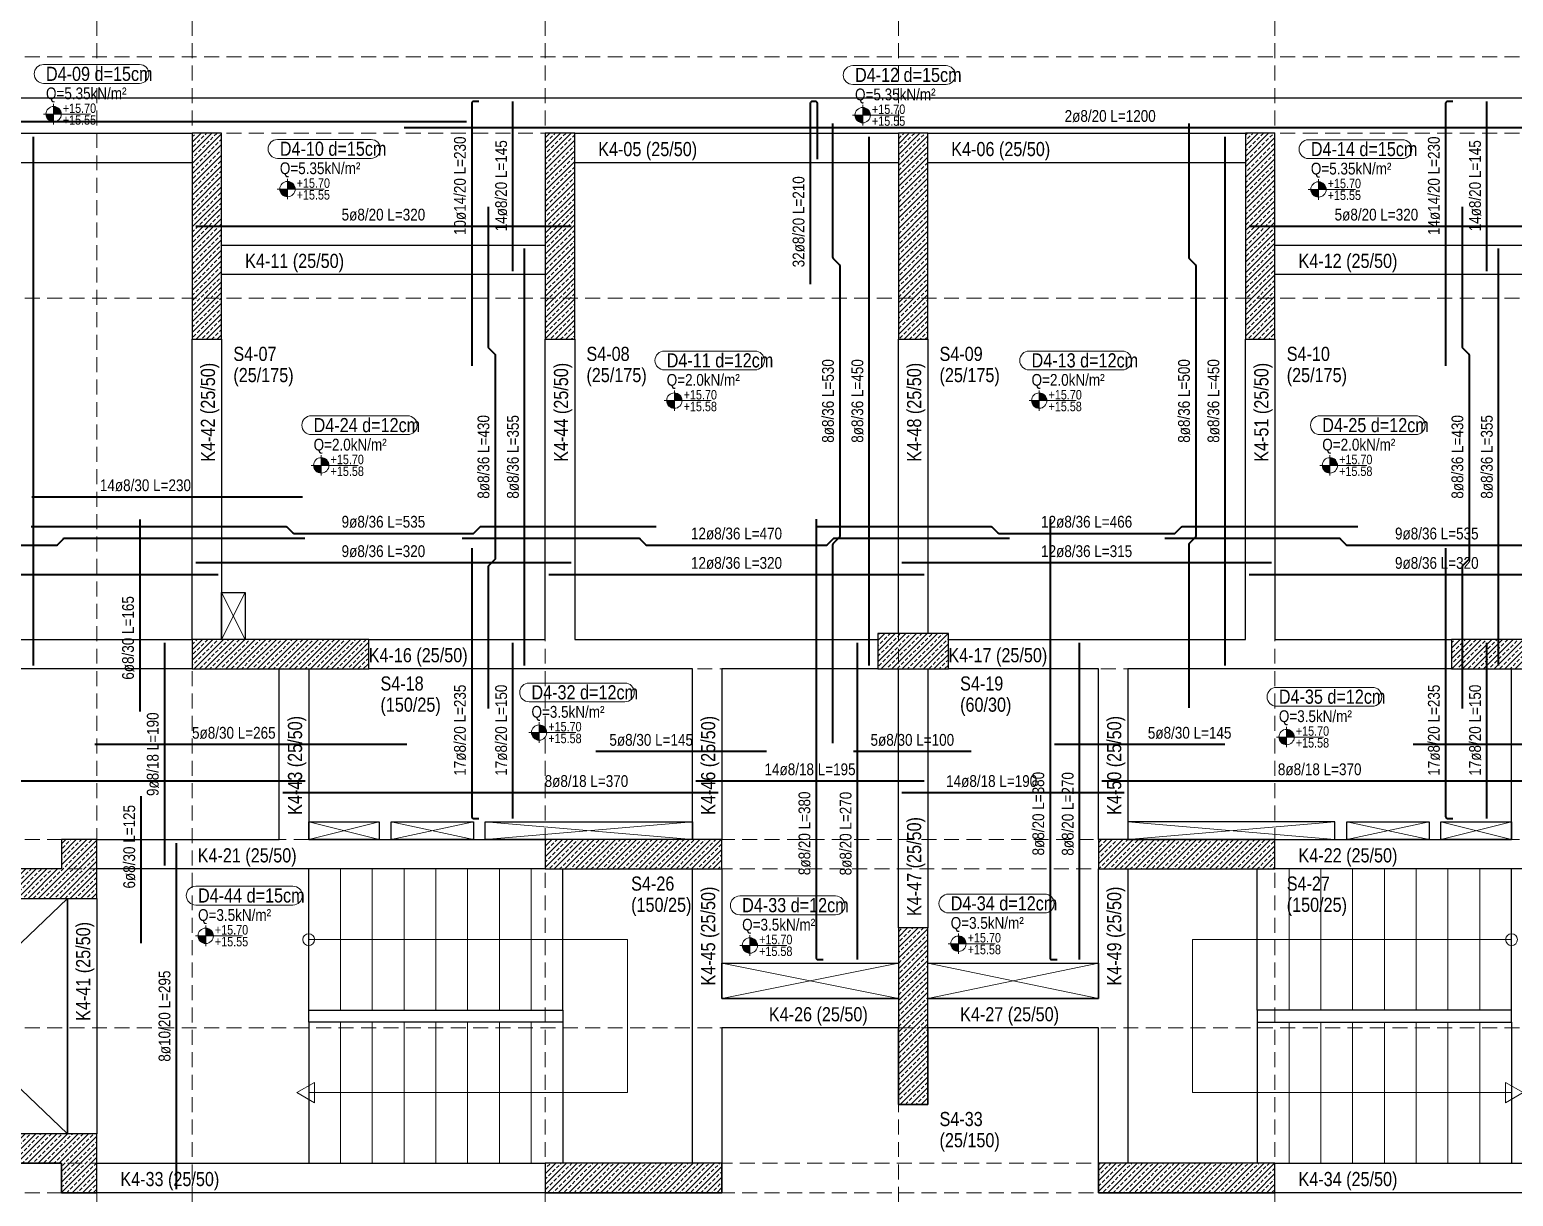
# Model space of a CAD drawing. Header units: millimetres. Extents: x 770 to 6290, y 488 to 2912.
# Drawn here: x 2087 to 3348, y 1399 to 2390 of the extents above; entities that cross this region are included whole.
import ezdxf
from ezdxf.enums import TextEntityAlignment as Align

# ---------------------------------------------------------------- set-up
doc = ezdxf.new("R2010")
doc.units = ezdxf.units.MM
doc.linetypes.add('DASHED', pattern=[19.05, 12.7, -6.35])
for name, color, linetype, lineweight in [('AKS CIZGISI (BEYKENT)', 252, 'DASHED', 20), ('CIZGI (BEYKENT)', 1, 'Continuous', 20), ('DONATI (BEYKENT)', 4, 'Continuous', 40), ('DONATI YAZISI (BEYKENT)', 3, 'Continuous', 20), ('DOSEME ISMI (BEYKENT)', 9, 'Continuous', 20), ('DOSEME PAFTA (BEYKENT)', 3, 'Continuous', 20), ('KALIP BOSLUK (BEYKENT)', 30, 'Continuous', 25), ('KAT SINIRI (BEYKENT)', 41, 'Continuous', 25), ('KIRIS (BEYKENT)', 2, 'Continuous', 30), ('KIRIS ISMI (BEYKENT)', 40, 'Continuous', 20), ('KOLON (BEYKENT)', 3, 'Continuous', 30), ('KOLON ISMI (BEYKENT)', 91, 'Continuous', 20), ('KOT CIZGISI (BEYKENT)', 7, 'Continuous', 20), ('KOT YAZI (BEYKENT)', 7, 'Continuous', 20), ('MERDIVEN (BEYKENT)', 5, 'Continuous', 20), ('MERDIVEN YAZI (BEYKENT)', 51, 'Continuous', 20), ('TARAMA (BEYKENT)', 252, 'Continuous', 20), ('YUK YAZISI (BEYKENT)', 140, 'Continuous', 20)]:
    doc.layers.add(name, color=color, linetype=linetype, lineweight=lineweight)
doc.styles.add('DONATI YAZISI (BEYKENT)', font='')
doc.styles.add('YAZI (BEYKENT)', font='')
doc.styles.get('DONATI YAZISI (BEYKENT)').set_extended_font_data('Bahnschrift Light Condensed')
doc.styles.get('YAZI (BEYKENT)').set_extended_font_data('Bahnschrift Light Condensed')
pattern_1 = [(45, (-185309.8626, -11068.8414), (-4.49012806, 4.49012806), []), (45, (-185305.3725, -11068.8414), (-4.49012806, 4.49012806), [3.175, -1.5875])]

msp = doc.modelspace()

# ---------------------------------------------------------------- hatches: boundary and pattern name
at = {"layer": 'KOT CIZGISI (BEYKENT)', "true_color": 0x000000}
h = msp.add_hatch(color=18, dxfattribs=at)
h.dxf.hatch_style = 1
h.paths.add_polyline_path([(2107.4, 2324.5), (2107.4, 2318), (2114, 2318, 0.414214)])
h = msp.add_hatch(color=18, dxfattribs=at)
h.dxf.hatch_style = 1
h.paths.add_polyline_path([(2794.8, 2323.6), (2794.8, 2317.1), (2801.4, 2317.1, 0.414214)])
h = msp.add_hatch(color=18, dxfattribs=at)
h.dxf.hatch_style = 1
h.paths.add_polyline_path([(2107.4, 2318), (2100.9, 2318, 0.414214), (2107.4, 2311.4)])
h = msp.add_hatch(color=18, dxfattribs=at)
h.dxf.hatch_style = 1
h.paths.add_polyline_path([(2794.8, 2317.1), (2788.3, 2317.1, 0.414214), (2794.8, 2310.5)])
h = msp.add_hatch(color=18, dxfattribs=at)
h.dxf.hatch_style = 1
h.paths.add_polyline_path([(2306.1, 2260.8), (2306.1, 2254.3), (2312.7, 2254.3, 0.414214)])
h = msp.add_hatch(color=18, dxfattribs=at)
h.dxf.hatch_style = 1
h.paths.add_polyline_path([(3182.1, 2260.5), (3182.1, 2254), (3188.6, 2254, 0.414214)])
h = msp.add_hatch(color=18, dxfattribs=at)
h.dxf.hatch_style = 1
h.paths.add_polyline_path([(2306.1, 2254.3), (2299.6, 2254.3, 0.414214), (2306.1, 2247.8)])
h = msp.add_hatch(color=18, dxfattribs=at)
h.dxf.hatch_style = 1
h.paths.add_polyline_path([(3182.1, 2254), (3175.6, 2254, 0.414214), (3182.1, 2247.5)])
h = msp.add_hatch(color=18, dxfattribs=at)
h.dxf.hatch_style = 1
h.paths.add_polyline_path([(2634.8, 2081.1), (2634.8, 2074.6), (2641.4, 2074.6, 0.414214)])
h = msp.add_hatch(color=18, dxfattribs=at)
h.dxf.hatch_style = 1
h.paths.add_polyline_path([(2944.8, 2081.1), (2944.8, 2074.6), (2951.4, 2074.6, 0.414214)])
h = msp.add_hatch(color=18, dxfattribs=at)
h.dxf.hatch_style = 1
h.paths.add_polyline_path([(2634.8, 2074.6), (2628.3, 2074.6, 0.414214), (2634.8, 2068)])
h = msp.add_hatch(color=18, dxfattribs=at)
h.dxf.hatch_style = 1
h.paths.add_polyline_path([(2944.8, 2074.6), (2938.3, 2074.6, 0.414214), (2944.8, 2068)])
h = msp.add_hatch(color=18, dxfattribs=at)
h.dxf.hatch_style = 1
h.paths.add_polyline_path([(2334.8, 2019.6), (2328.3, 2019.6, 0.414214), (2334.8, 2013)])
h = msp.add_hatch(color=18, dxfattribs=at)
h.dxf.hatch_style = 1
h.paths.add_polyline_path([(2334.8, 2026.1), (2334.8, 2019.6), (2341.4, 2019.6, 0.414214)])
h = msp.add_hatch(color=18, dxfattribs=at)
h.dxf.hatch_style = 1
h.paths.add_polyline_path([(3191.8, 2019.6), (3185.3, 2019.6, 0.414214), (3191.8, 2013)])
h = msp.add_hatch(color=18, dxfattribs=at)
h.dxf.hatch_style = 1
h.paths.add_polyline_path([(3191.8, 2026.1), (3191.8, 2019.6), (3198.3, 2019.6, 0.414214)])
h = msp.add_hatch(color=18, dxfattribs=at)
h.dxf.hatch_style = 1
h.paths.add_polyline_path([(2519.9, 1792.6), (2513.4, 1792.6, 0.414214), (2519.9, 1786)])
h = msp.add_hatch(color=18, dxfattribs=at)
h.dxf.hatch_style = 1
h.paths.add_polyline_path([(2519.9, 1799.1), (2519.9, 1792.6), (2526.5, 1792.6, 0.414214)])
h = msp.add_hatch(color=18, dxfattribs=at)
h.dxf.hatch_style = 1
h.paths.add_polyline_path([(3155, 1795.3), (3155, 1788.8), (3161.5, 1788.8, 0.414214)])
h = msp.add_hatch(color=18, dxfattribs=at)
h.dxf.hatch_style = 1
h.paths.add_polyline_path([(3155, 1788.8), (3148.4, 1788.8, 0.414214), (3155, 1782.3)])
h = msp.add_hatch(color=18, dxfattribs=at)
h.dxf.hatch_style = 1
h.paths.add_polyline_path([(2236.6, 1626.4), (2236.6, 1619.9), (2243.1, 1619.9, 0.414214)])
h = msp.add_hatch(color=18, dxfattribs=at)
h.dxf.hatch_style = 1
h.paths.add_polyline_path([(2236.6, 1619.9), (2230.1, 1619.9, 0.414214), (2236.6, 1613.4)])
h = msp.add_hatch(color=18, dxfattribs=at)
h.dxf.hatch_style = 1
h.paths.add_polyline_path([(2699, 1618.2), (2699, 1611.7), (2705.5, 1611.7, 0.414214)])
h = msp.add_hatch(color=18, dxfattribs=at)
h.dxf.hatch_style = 1
h.paths.add_polyline_path([(2876.2, 1619.8), (2876.2, 1613.2), (2882.7, 1613.2, 0.414214)])
h = msp.add_hatch(color=18, dxfattribs=at)
h.dxf.hatch_style = 1
h.paths.add_polyline_path([(2699, 1611.7), (2692.4, 1611.7, 0.414214), (2699, 1605.2)])
h = msp.add_hatch(color=18, dxfattribs=at)
h.dxf.hatch_style = 1
h.paths.add_polyline_path([(2876.2, 1613.2), (2869.6, 1613.2, 0.414214), (2876.2, 1606.7)])
at = {"layer": 'TARAMA (BEYKENT)'}
h = msp.add_hatch(dxfattribs=at)
h.set_pattern_fill('ANSI33', color=256, style=0)
h.set_pattern_definition(pattern_1)
h.paths.add_polyline_path([(2225.1, 2126.7), (2250.1, 2126.7), (2250.1, 2301.7), (2225.1, 2301.7)])
h = msp.add_hatch(dxfattribs=at)
h.set_pattern_fill('ANSI33', color=256, style=0)
h.set_pattern_definition(pattern_1)
h.paths.add_polyline_path([(2525.1, 2126.7), (2550.1, 2126.7), (2550.1, 2301.7), (2525.1, 2301.7)])
h = msp.add_hatch(dxfattribs=at)
h.set_pattern_fill('ANSI33', color=256, style=0)
h.set_pattern_definition(pattern_1)
h.paths.add_polyline_path([(2825.1, 2126.7), (2850.1, 2126.7), (2850.1, 2301.7), (2825.1, 2301.7)])
h = msp.add_hatch(dxfattribs=at)
h.set_pattern_fill('ANSI33', color=256, style=0)
h.set_pattern_definition(pattern_1)
h.paths.add_polyline_path([(3120.1, 2126.7), (3145.1, 2126.7), (3145.1, 2301.7), (3120.1, 2301.7)])
h = msp.add_hatch(dxfattribs=at)
h.set_pattern_fill('ANSI33', color=256, style=0)
h.set_pattern_definition(pattern_1)
h.paths.add_polyline_path([(2225.1, 1846.7), (2375.1, 1846.7), (2375.1, 1871.7), (2225.1, 1871.7)])
h = msp.add_hatch(dxfattribs=at)
h.set_pattern_fill('ANSI33', color=256, style=0)
h.set_pattern_definition(pattern_1)
h.paths.add_polyline_path([(2807.6, 1846.7), (2867.6, 1846.7), (2867.6, 1876.7), (2807.6, 1876.7)])
h = msp.add_hatch(dxfattribs=at)
h.set_pattern_fill('ANSI33', color=256, style=0)
h.set_pattern_definition(pattern_1)
h.paths.add_polyline_path([(3295.1, 1846.7), (3445.1, 1846.7), (3445.1, 1871.7), (3295.1, 1871.7)])
h = msp.add_hatch(dxfattribs=at)
h.set_pattern_fill('ANSI33', color=256, style=0)
h.set_pattern_definition(pattern_1)
h.paths.add_polyline_path([(1885.1, 1676.7), (1885.1, 1426.7), (2114.1, 1426.7), (2114.1, 1401.7), (2144.1, 1401.7), (2144.1, 1451.7), (1910.1, 1451.7), (1910.1, 1651.7), (2144.1, 1651.7), (2144.1, 1701.7), (2114.1, 1701.7), (2114.1, 1676.7)])
h = msp.add_hatch(dxfattribs=at)
h.set_pattern_fill('ANSI33', color=256, style=0)
h.set_pattern_definition(pattern_1)
h.paths.add_polyline_path([(2525.1, 1676.7), (2675.1, 1676.7), (2675.1, 1701.7), (2525.1, 1701.7)])
h = msp.add_hatch(dxfattribs=at)
h.set_pattern_fill('ANSI33', color=256, style=0)
h.set_pattern_definition(pattern_1)
h.paths.add_polyline_path([(2995.1, 1676.7), (3145.1, 1676.7), (3145.1, 1701.7), (2995.1, 1701.7)])
h = msp.add_hatch(dxfattribs=at)
h.set_pattern_fill('ANSI33', color=256, style=0)
h.set_pattern_definition(pattern_1)
h.paths.add_polyline_path([(2825.1, 1476.7), (2850.1, 1476.7), (2850.1, 1626.7), (2825.1, 1626.7)])
h = msp.add_hatch(dxfattribs=at)
h.set_pattern_fill('ANSI33', color=256, style=0)
h.set_pattern_definition(pattern_1)
h.paths.add_polyline_path([(2525.1, 1401.7), (2675.1, 1401.7), (2675.1, 1426.7), (2525.1, 1426.7)])
h = msp.add_hatch(dxfattribs=at)
h.set_pattern_fill('ANSI33', color=256, style=0)
h.set_pattern_definition(pattern_1)
h.paths.add_polyline_path([(2995.1, 1401.7), (3145.1, 1401.7), (3145.1, 1426.7), (2995.1, 1426.7)])

# ---------------------------------------------------------------- linework, layer by layer
at = {"layer": 'AKS CIZGISI (BEYKENT)'}
for p, q in [((2144.1, 536.7), (2144.1, 2646.7)), ((2225.1, 536.7), (2225.1, 2646.7)), ((2525.1, 536.7), (2525.1, 2646.7)), ((2825.1, 536.7), (2825.1, 2646.7)), ((3145.1, 536.7), (3145.1, 2646.7)), ((1035.1, 2366.7), (6210.1, 2366.7)), ((1035.1, 2301.7), (6210.1, 2301.7)), ((1035.1, 2161.7), (6210.1, 2161.7)), ((1035.1, 1846.7), (6210.1, 1846.7)), ((1035.1, 1701.7), (6210.1, 1701.7)), ((995.1, 1676.7), (6250.1, 1676.7)), ((1035.1, 1541.7), (6210.1, 1541.7)), ((995.1, 1426.7), (6250.1, 1426.7)), ((1035.1, 1401.7), (6210.1, 1401.7))]:
    msp.add_line(p, q, dxfattribs=at)
at = {"layer": 'CIZGI (BEYKENT)'}
for p, q in [((2250.1, 1871.7), (2270.1, 1911.7)), ((2250.1, 1911.7), (2270.1, 1871.7)), ((2324.1, 1701.7), (2384.1, 1716.7)), ((2324.1, 1716.7), (2384.1, 1701.7)), ((2394.1, 1701.7), (2464.1, 1716.7)), ((2394.1, 1716.7), (2464.1, 1701.7)), ((2474.1, 1701.7), (2650.1, 1716.7)), ((2650.1, 1701.7), (2474.1, 1716.7)), ((3020.1, 1701.7), (3196.1, 1716.7)), ((3196.1, 1701.7), (3020.1, 1716.7)), ((3206.1, 1716.7), (3276.1, 1701.7)), ((3276.1, 1716.7), (3206.1, 1701.7)), ((3286.1, 1716.7), (3346.1, 1701.7)), ((3346.1, 1716.7), (3286.1, 1701.7)), ((1910.1, 1451.7), (2119.1, 1651.7)), ((1910.1, 1651.7), (2119.1, 1451.7)), ((2825.1, 1566.7), (2675.1, 1596.7)), ((2825.1, 1596.7), (2675.1, 1566.7)), ((2850.1, 1566.7), (2995.1, 1596.7)), ((2850.1, 1596.7), (2995.1, 1566.7))]:
    msp.add_line(p, q, dxfattribs=at)
at = {"layer": 'DONATI (BEYKENT)'}
for points in [[(2468.6, 2328.7), (2464.1, 2328.7, 0.414214), (2462.6, 2327.2), (2462.6, 2104.2)], [(2756.3, 2279.7), (2756.3, 2327.2, 0.414214), (2754.8, 2328.7), (2751.8, 2328.7, 0.414214), (2750.3, 2327.2), (2750.3, 2173.5)], [(3296.1, 2328.7), (3291.6, 2328.7, 0.414214), (3290.1, 2327.2), (3290.1, 2104.2)], [(2769.3, 2310), (2769.3, 2196.4, 0.198912), (2769.7, 2195.3), (2774.8, 2190.2, -0.198912), (2775.3, 2189.1), (2775.3, 1959.4, -0.198912), (2774.8, 1958.3), (2769.7, 1953.2, 0.198912), (2769.3, 1952.1), (2769.3, 1783.5)], [(3071.8, 2310), (3071.8, 2196.4, 0.198912), (3072.3, 2195.3), (3077.4, 2190.2, -0.198912), (3077.8, 2189.1), (3077.8, 1959.4, -0.198912), (3077.4, 1958.3), (3072.3, 1953.2, 0.198912), (3071.8, 1952.1), (3071.8, 1813.5)], [(2476.6, 2239.2), (2476.6, 2120.4, 0.198912), (2477, 2119.3), (2482.1, 2114.2, -0.198912), (2482.6, 2113.1), (2482.6, 1940.4, -0.198912), (2482.1, 1939.3), (2477, 1934.2, 0.198912), (2476.6, 1933.1), (2476.6, 1813)], [(3304.1, 2239.2), (3304.1, 2120.4, 0.198912), (3304.5, 2119.3), (3309.6, 2114.2, -0.198912), (3310.1, 2113.1), (3310.1, 1940.4, -0.198912), (3309.6, 1939.3), (3304.5, 1934.2, 0.198912), (3304.1, 1933.1), (3304.1, 1813)], [(2088.4, 1967.7), (2304.5, 1967.7, -0.198912), (2305.6, 1967.3), (2310.7, 1962.2, 0.198912), (2311.7, 1961.7), (2463.5, 1961.7, 0.198912), (2464.6, 1962.2), (2469.7, 1967.3, -0.198912), (2470.7, 1967.7), (2619.4, 1967.7)], [(2754.9, 1967.7), (2903.5, 1967.7, -0.198912), (2904.6, 1967.3), (2909.7, 1962.2, 0.198912), (2910.7, 1961.7), (3059.5, 1961.7, 0.198912), (3060.6, 1962.2), (3065.7, 1967.3, -0.198912), (3066.7, 1967.7), (3215.4, 1967.7)], [(2755.3, 1974), (2755.3, 1601.2, 0.414214), (2756.8, 1599.7), (2761.3, 1599.7)], [(2954, 1974), (2954, 1601.2, 0.414214), (2955.5, 1599.7), (2960, 1599.7)], [(1555.6, 1957.7), (1788.5, 1957.7, -0.198912), (1789.6, 1957.3), (1794.7, 1952.2, 0.198912), (1795.7, 1951.7), (2109.5, 1951.7, 0.198912), (2110.6, 1952.2), (2115.7, 1957.3, -0.198912), (2116.7, 1957.7), (2320.9, 1957.7)], [(2454.4, 1957.7), (2604.5, 1957.7, -0.198912), (2605.6, 1957.3), (2610.7, 1952.2, 0.198912), (2611.7, 1951.7), (2763.5, 1951.7, 0.198912), (2764.6, 1952.2), (2769.7, 1957.3, -0.198912), (2770.7, 1957.7), (2919.6, 1957.7)], [(3051.6, 1957.7), (3199.5, 1957.7, -0.198912), (3200.6, 1957.3), (3205.7, 1952.2, 0.198912), (3206.7, 1951.7), (3358.5, 1951.7, 0.198912), (3359.6, 1952.2), (3364.7, 1957.3, -0.198912), (3365.7, 1957.7), (3582.4, 1957.7)], [(2462.6, 1949.2), (2462.6, 1721.2, 0.414214), (2464.1, 1719.7), (2468.6, 1719.7)], [(3290.1, 1949.2), (3290.1, 1721.2, 0.414214), (3291.6, 1719.7), (3296.1, 1719.7)]]:
    msp.add_lwpolyline(points, format="xyb", dxfattribs=at)
for points in [[(2497.6, 2184.7), (2497.6, 2328.7)], [(3325.1, 2184.7), (3325.1, 2328.7)], [(2458.1, 2311.4), (1258.1, 2311.4)], [(2090.4, 1849.7), (2090.4, 2298.7)], [(3605.1, 2306.4), (2405.1, 2306.4)], [(2800.3, 1849.7), (2800.3, 2298.7)], [(3102.8, 1849.7), (3102.8, 2298.7)], [(2547.1, 2222.6), (2228.1, 2222.6)], [(3442.1, 2222.6), (3123.1, 2222.6)], [(2507.6, 1849.7), (2507.6, 2203.7)], [(3335.1, 1849.7), (3335.1, 2203.7)], [(2318.9, 1992.7), (2088.9, 1992.7)], [(2180.6, 1973.5), (2180.6, 1810.5)], [(2547.1, 1936.7), (2228.1, 1936.7)], [(3142.1, 1936.7), (2828.1, 1936.7)], [(2247.1, 1926.7), (1653.1, 1926.7)], [(2847.1, 1926.7), (2528.1, 1926.7)], [(3442.1, 1926.7), (3123.1, 1926.7)], [(2201.6, 1868.7), (2201.6, 1679.7)], [(2497.6, 1719.7), (2497.6, 1868.7)], [(2790.3, 1599.7), (2790.3, 1868.7)], [(2979, 1599.7), (2979, 1868.7)], [(3325.1, 1719.7), (3325.1, 1868.7)], [(2407.6, 1782.4), (2142.4, 1782.4)], [(3102.6, 1782.4), (2957.9, 1782.4)], [(3527.9, 1782.4), (3262.6, 1782.4)], [(2713.1, 1776.4), (2568.1, 1776.4)], [(2886.9, 1776.4), (2787.1, 1776.4)], [(2321.1, 1751.4), (1653.1, 1751.4)], [(2672.1, 1741.4), (2302.1, 1741.4)], [(2847.1, 1751.4), (2653.1, 1751.4)], [(3017.1, 1741.4), (2828.1, 1741.4)], [(3368.1, 1751.4), (2998.1, 1751.4)], [(2181.6, 1738.5), (2181.6, 1613.7)], [(2211.6, 1698.7), (2211.6, 1404.7)]]:
    msp.add_lwpolyline(points, dxfattribs=at)
at = {"layer": 'DOSEME PAFTA (BEYKENT)'}
for points in [[(2098.9, 2360.1), (2180.4, 2360.1, -1), (2180.4, 2344.1), (2098.9, 2344.1, -1)], [(2786.3, 2359.2), (2865.6, 2359.2, -1), (2865.6, 2343.2), (2786.3, 2343.2, -1)], [(2297.6, 2296.4), (2377.1, 2296.4, -1), (2377.1, 2280.4), (2297.6, 2280.4, -1)], [(3173.6, 2296.2), (3253.4, 2296.2, -1), (3253.4, 2280.2), (3173.6, 2280.2, -1)], [(2626.3, 2116.7), (2703.3, 2116.7, -1), (2703.3, 2100.7), (2626.3, 2100.7, -1)], [(2936.3, 2116.7), (3015.4, 2116.7, -1), (3015.4, 2100.7), (2936.3, 2100.7, -1)], [(2326.3, 2061.7), (2408.2, 2061.7, -1), (2408.2, 2045.7), (2326.3, 2045.7, -1)], [(3183.3, 2061.7), (3264.7, 2061.7, -1), (3264.7, 2045.7), (3183.3, 2045.7, -1)], [(2511.4, 1834.7), (2592.7, 1834.7, -1), (2592.7, 1818.7), (2511.4, 1818.7, -1)], [(3146.4, 1831), (3227.9, 1831, -1), (3227.9, 1815), (3146.4, 1815, -1)], [(2228.1, 1662.1), (2310.7, 1662.1, -1), (2310.7, 1646.1), (2228.1, 1646.1, -1)], [(2690.4, 1653.8), (2771.7, 1653.8, -1), (2771.7, 1637.8), (2690.4, 1637.8, -1)], [(2867.6, 1655.4), (2949.5, 1655.4, -1), (2949.5, 1639.4), (2867.6, 1639.4, -1)]]:
    msp.add_lwpolyline(points, format="xyb", close=True, dxfattribs=at)
at = {"layer": 'KALIP BOSLUK (BEYKENT)'}
for points in [[(2250.1, 1911.7), (2270.1, 1911.7), (2270.1, 1871.7), (2250.1, 1871.7)], [(2324.1, 1716.7), (2384.1, 1716.7), (2384.1, 1701.7), (2324.1, 1701.7)], [(2394.1, 1716.7), (2464.1, 1716.7), (2464.1, 1701.7), (2394.1, 1701.7)], [(2650.1, 1701.7), (2474.1, 1701.7), (2474.1, 1716.7), (2650.1, 1716.7)], [(3196.1, 1716.7), (3020.1, 1716.7), (3020.1, 1701.7), (3196.1, 1701.7)], [(3206.1, 1716.7), (3276.1, 1716.7), (3276.1, 1701.7), (3206.1, 1701.7)], [(3286.1, 1716.7), (3346.1, 1716.7), (3346.1, 1701.7), (3286.1, 1701.7)], [(1910.1, 1651.7), (2119.1, 1651.7), (2119.1, 1451.7), (1910.1, 1451.7)], [(2825.1, 1566.7), (2675.1, 1566.7), (2675.1, 1596.7), (2825.1, 1596.7)], [(2850.1, 1596.7), (2995.1, 1596.7), (2995.1, 1566.7), (2850.1, 1566.7)]]:
    msp.add_lwpolyline(points, close=True, dxfattribs=at)
at = {"layer": 'KAT SINIRI (BEYKENT)'}
for p, q in [((2324.1, 1556.7), (2324.1, 1676.7)), ((2540.1, 1556.7), (2540.1, 1676.7)), ((3130.1, 1556.7), (3130.1, 1676.7)), ((3346.1, 1556.7), (3346.1, 1676.7)), ((2324.1, 1546.7), (2324.1, 1426.7)), ((2540.1, 1546.7), (2540.1, 1426.7)), ((3130.1, 1546.7), (3130.1, 1426.7)), ((3346.1, 1546.7), (3346.1, 1426.7))]:
    msp.add_line(p, q, dxfattribs=at)
for points in [[(1935.1, 2331.7), (3735.1, 2331.7), (3735.1, 2386.7), (4400.1, 2386.7)], [(4570.1, 1541.7), (3785.1, 1541.7), (3785.1, 1426.7), (3556.1, 1426.7), (3556.1, 1401.7), (2995.1, 1401.7), (2995.1, 1541.7), (2850.1, 1541.7), (2850.1, 1476.7), (2825.1, 1476.7), (2825.1, 1541.7), (2675.1, 1541.7), (2675.1, 1401.7), (2114.1, 1401.7), (2114.1, 1426.7), (1885.1, 1426.7)]]:
    msp.add_lwpolyline(points, dxfattribs=at)
for points in [[(2324.1, 1556.7), (2540.1, 1556.7), (2540.1, 1546.7), (2324.1, 1546.7)], [(3346.1, 1556.7), (3130.1, 1556.7), (3130.1, 1546.7), (3346.1, 1546.7)]]:
    msp.add_lwpolyline(points, close=True, dxfattribs=at)
at = {"layer": 'KIRIS (BEYKENT)'}
for p, q in [((1710.1, 2301.7), (2225.1, 2301.7)), ((2550.1, 2301.7), (2825.1, 2301.7)), ((2850.1, 2301.7), (3120.1, 2301.7)), ((2225.1, 2276.7), (1710.1, 2276.7)), ((2825.1, 2276.7), (2550.1, 2276.7)), ((3120.1, 2276.7), (2850.1, 2276.7)), ((2250.1, 2206.7), (2525.1, 2206.7)), ((3145.1, 2206.7), (3420.1, 2206.7)), ((2525.1, 2181.7), (2250.1, 2181.7)), ((3420.1, 2181.7), (3145.1, 2181.7)), ((2225.1, 1871.7), (2225.1, 2126.7)), ((2250.1, 2126.7), (2250.1, 1871.7)), ((2525.1, 1871.7), (2525.1, 2126.7)), ((2550.1, 2126.7), (2550.1, 1871.7)), ((2825.1, 1876.7), (2825.1, 2126.7)), ((2850.1, 2126.7), (2850.1, 1876.7)), ((3120.1, 1871.7), (3120.1, 2126.7)), ((3145.1, 2126.7), (3145.1, 1871.7)), ((1680.1, 1871.7), (2225.1, 1871.7)), ((2375.1, 1871.7), (2525.1, 1871.7)), ((2550.1, 1871.7), (2807.6, 1871.7)), ((2867.6, 1871.7), (3120.1, 1871.7)), ((3145.1, 1871.7), (3295.1, 1871.7)), ((2225.1, 1846.7), (1680.1, 1846.7)), ((2299.1, 1701.7), (2299.1, 1846.7)), ((2324.1, 1846.7), (2324.1, 1701.7)), ((2650.1, 1846.7), (2375.1, 1846.7)), ((2650.1, 1701.7), (2650.1, 1846.7)), ((2675.1, 1846.7), (2675.1, 1701.7)), ((2807.6, 1846.7), (2675.1, 1846.7)), ((2825.1, 1626.7), (2825.1, 1846.7)), ((2850.1, 1846.7), (2850.1, 1626.7)), ((2995.1, 1846.7), (2867.6, 1846.7)), ((2995.1, 1701.7), (2995.1, 1846.7)), ((3020.1, 1846.7), (3020.1, 1701.7)), ((3295.1, 1846.7), (3020.1, 1846.7)), ((3346.1, 1701.7), (3346.1, 1846.7)), ((2144.1, 1701.7), (2299.1, 1701.7)), ((2324.1, 1701.7), (2525.1, 1701.7)), ((3145.1, 1701.7), (3346.1, 1701.7)), ((2525.1, 1676.7), (2144.1, 1676.7)), ((2650.1, 1426.7), (2650.1, 1676.7)), ((2675.1, 1676.7), (2675.1, 1566.7)), ((2995.1, 1566.7), (2995.1, 1676.7)), ((3020.1, 1676.7), (3020.1, 1426.7)), ((3526.1, 1676.7), (3145.1, 1676.7)), ((2119.1, 1451.7), (2119.1, 1651.7)), ((2144.1, 1651.7), (2144.1, 1451.7)), ((2675.1, 1566.7), (2825.1, 1566.7)), ((2850.1, 1566.7), (2995.1, 1566.7)), ((2825.1, 1541.7), (2675.1, 1541.7)), ((2675.1, 1541.7), (2675.1, 1426.7)), ((2995.1, 1541.7), (2850.1, 1541.7)), ((2995.1, 1426.7), (2995.1, 1541.7)), ((2144.1, 1426.7), (2525.1, 1426.7)), ((3145.1, 1426.7), (3526.1, 1426.7)), ((2525.1, 1401.7), (2144.1, 1401.7)), ((3526.1, 1401.7), (3145.1, 1401.7))]:
    msp.add_line(p, q, dxfattribs=at)
at = {"layer": 'KOLON (BEYKENT)'}
for points in [[(2225.1, 2126.7), (2250.1, 2126.7), (2250.1, 2301.7), (2225.1, 2301.7)], [(2525.1, 2126.7), (2550.1, 2126.7), (2550.1, 2301.7), (2525.1, 2301.7)], [(2825.1, 2126.7), (2850.1, 2126.7), (2850.1, 2301.7), (2825.1, 2301.7)], [(3120.1, 2126.7), (3145.1, 2126.7), (3145.1, 2301.7), (3120.1, 2301.7)], [(2225.1, 1846.7), (2375.1, 1846.7), (2375.1, 1871.7), (2225.1, 1871.7)], [(2807.6, 1846.7), (2867.6, 1846.7), (2867.6, 1876.7), (2807.6, 1876.7)], [(3295.1, 1846.7), (3445.1, 1846.7), (3445.1, 1871.7), (3295.1, 1871.7)], [(1885.1, 1676.7), (1885.1, 1426.7), (2114.1, 1426.7), (2114.1, 1401.7), (2144.1, 1401.7), (2144.1, 1451.7), (1910.1, 1451.7), (1910.1, 1651.7), (2144.1, 1651.7), (2144.1, 1701.7), (2114.1, 1701.7), (2114.1, 1676.7)], [(2525.1, 1676.7), (2675.1, 1676.7), (2675.1, 1701.7), (2525.1, 1701.7)], [(2995.1, 1676.7), (3145.1, 1676.7), (3145.1, 1701.7), (2995.1, 1701.7)], [(2825.1, 1476.7), (2850.1, 1476.7), (2850.1, 1626.7), (2825.1, 1626.7)], [(2525.1, 1401.7), (2675.1, 1401.7), (2675.1, 1426.7), (2525.1, 1426.7)], [(2995.1, 1401.7), (3145.1, 1401.7), (3145.1, 1426.7), (2995.1, 1426.7)]]:
    msp.add_lwpolyline(points, close=True, dxfattribs=at)
at = {"layer": 'KOT CIZGISI (BEYKENT)'}
for p, q in [((2107.4, 2326.6), (2107.4, 2309.3)), ((2794.8, 2325.8), (2794.8, 2308.4)), ((2098.7, 2318), (2138.7, 2318)), ((2786.2, 2317.1), (2826.2, 2317.1)), ((2306.1, 2263), (2306.1, 2245.6)), ((3182.1, 2262.7), (3182.1, 2245.3)), ((2297.4, 2254.3), (2337.4, 2254.3)), ((3173.4, 2254), (3213.4, 2254)), ((2634.8, 2083.3), (2634.8, 2065.9)), ((2944.8, 2083.3), (2944.8, 2065.9)), ((2626.2, 2074.6), (2666.2, 2074.6)), ((2936.2, 2074.6), (2976.2, 2074.6)), ((2326.2, 2019.6), (2366.2, 2019.6)), ((2334.8, 2028.3), (2334.8, 2010.9)), ((3183.1, 2019.6), (3223.1, 2019.6)), ((3191.8, 2028.3), (3191.8, 2010.9)), ((2511.2, 1792.6), (2551.2, 1792.6)), ((2519.9, 1801.3), (2519.9, 1783.9)), ((3155, 1797.5), (3155, 1780.1)), ((3146.3, 1788.8), (3186.3, 1788.8)), ((2236.6, 1628.6), (2236.6, 1611.2)), ((2227.9, 1619.9), (2267.9, 1619.9)), ((2699, 1620.4), (2699, 1603)), ((2876.2, 1621.9), (2876.2, 1604.5)), ((2690.3, 1611.7), (2730.3, 1611.7)), ((2867.5, 1613.2), (2907.5, 1613.2))]:
    msp.add_line(p, q, dxfattribs=at)
for centre in [(2107.4, 2318), (2794.8, 2317.1), (2306.1, 2254.3), (3182.1, 2254), (2634.8, 2074.6), (2944.8, 2074.6), (2334.8, 2019.6), (3191.8, 2019.6), (2519.9, 1792.6), (3155, 1788.8), (2236.6, 1619.9), (2699, 1611.7), (2876.2, 1613.2)]:
    msp.add_circle(centre, 6.52, dxfattribs=at)
at = {"layer": 'MERDIVEN (BEYKENT)'}
for p, q in [((2351.1, 1556.7), (2351.1, 1676.7)), ((2378.1, 1556.7), (2378.1, 1676.7)), ((2405.1, 1556.7), (2405.1, 1676.7)), ((2432.1, 1556.7), (2432.1, 1676.7)), ((2459.1, 1556.7), (2459.1, 1676.7)), ((2486.1, 1556.7), (2486.1, 1676.7)), ((2513.1, 1556.7), (2513.1, 1676.7)), ((3157.1, 1556.7), (3157.1, 1676.7)), ((3184.1, 1556.7), (3184.1, 1676.7)), ((3211.1, 1556.7), (3211.1, 1676.7)), ((3238.1, 1556.7), (3238.1, 1676.7)), ((3265.1, 1556.7), (3265.1, 1676.7)), ((3292.1, 1556.7), (3292.1, 1676.7)), ((3319.1, 1556.7), (3319.1, 1676.7)), ((2351.1, 1546.7), (2351.1, 1426.7)), ((2378.1, 1546.7), (2378.1, 1426.7)), ((2405.1, 1546.7), (2405.1, 1426.7)), ((2432.1, 1546.7), (2432.1, 1426.7)), ((2459.1, 1546.7), (2459.1, 1426.7)), ((2486.1, 1546.7), (2486.1, 1426.7)), ((2513.1, 1546.7), (2513.1, 1426.7)), ((3157.1, 1546.7), (3157.1, 1426.7)), ((3184.1, 1546.7), (3184.1, 1426.7)), ((3211.1, 1546.7), (3211.1, 1426.7)), ((3238.1, 1546.7), (3238.1, 1426.7)), ((3265.1, 1546.7), (3265.1, 1426.7)), ((3292.1, 1546.7), (3292.1, 1426.7)), ((3319.1, 1546.7), (3319.1, 1426.7))]:
    msp.add_line(p, q, dxfattribs=at)
at = {"layer": 'MERDIVEN YAZI (BEYKENT)', "flags": 128}
for points in [[(2324.1, 1616.7), (2595.1, 1616.7), (2595.1, 1486.7), (2324.1, 1486.7)], [(3346.1, 1616.7), (3075.1, 1616.7), (3075.1, 1486.7), (3346.1, 1486.7)]]:
    msp.add_lwpolyline(points, dxfattribs=at)
for points in [[(2314.1, 1486.7), (2329.1, 1478.1), (2329.1, 1495.4)], [(3356.1, 1486.7), (3341.1, 1478.1), (3341.1, 1495.4)]]:
    msp.add_lwpolyline(points, close=True, dxfattribs=at)
at = {"layer": 'MERDIVEN YAZI (BEYKENT)'}
for centre in [(2324.1, 1616.7), (3346.1, 1616.7)]:
    msp.add_circle(centre, 5, dxfattribs=at)

# ---------------------------------------------------------------- texts
at = {"layer": 'DONATI YAZISI (BEYKENT)', "style": 'DONATI YAZISI (BEYKENT)'}
for s, p in [('2ø8/20 L=1200', (3005.1, 2316.4)), ('5ø8/20 L=320', (2387.6, 2232.6)), ('5ø8/20 L=320', (3231.3, 2232.6)), ('14ø8/30 L=230', (2185.4, 2002.7)), ('9ø8/36 L=535', (2387.6, 1971.7)), ('12ø8/36 L=470', (2687.6, 1961.7)), ('12ø8/36 L=466', (2985.1, 1971.7)), ('9ø8/36 L=535', (3282.6, 1961.7)), ('9ø8/36 L=320', (2387.6, 1946.7)), ('12ø8/36 L=320', (2687.6, 1936.7)), ('12ø8/36 L=315', (2985.1, 1946.7)), ('9ø8/36 L=320', (3282.6, 1936.7)), ('5ø8/30 L=265', (2260.5, 1792.4)), ('5ø8/30 L=145', (2615.1, 1786.4)), ('5ø8/30 L=100', (2837, 1786.4)), ('5ø8/30 L=145', (3072.6, 1792.4)), ('14ø8/18 L=195', (2750.1, 1761.4)), ('8ø8/18 L=370', (3183.1, 1761.4)), ('8ø8/18 L=370', (2560.1, 1751.4)), ('14ø8/18 L=190', (2904.4, 1751.4))]:
    msp.add_text(s, height=10, dxfattribs=at).set_placement(p, align=Align.MIDDLE_CENTER)
for s, p in [('10ø14/20 L=230', (2452.6, 2257.1)), ('14ø8/20 L=145', (2487.6, 2257.1)), ('14ø14/20 L=230', (3280.1, 2257.1)), ('14ø8/20 L=145', (3315.1, 2257.1)), ('32ø8/20 L=210', (2740.3, 2226.5)), ('8ø8/36 L=530', (2765.3, 2074.3)), ('8ø8/36 L=450', (2790.3, 2074.3)), ('8ø8/36 L=500', (3067.8, 2074.3)), ('8ø8/36 L=450', (3092.8, 2074.3)), ('8ø8/36 L=430', (2472.6, 2026.8)), ('8ø8/36 L=355', (2497.6, 2026.8)), ('8ø8/36 L=430', (3300.1, 2026.8)), ('8ø8/36 L=355', (3325.1, 2026.8)), ('6ø8/30 L=165', (2170.6, 1873)), ('17ø8/20 L=235', (2452.6, 1794.6)), ('17ø8/20 L=150', (2487.6, 1794.6)), ('17ø8/20 L=235', (3280.1, 1794.6)), ('17ø8/20 L=150', (3315.1, 1794.6)), ('9ø8/18 L=190', (2191.6, 1774.2)), ('8ø8/20 L=380', (2944, 1723.7)), ('8ø8/20 L=270', (2969, 1723.5)), ('8ø8/20 L=380', (2745.3, 1707)), ('8ø8/20 L=270', (2780.3, 1706.8)), ('6ø8/30 L=125', (2171.6, 1695.6)), ('8ø10/20 L=295', (2201.6, 1551.7))]:
    msp.add_text(s, height=10, rotation=90, dxfattribs=at).set_placement(p, align=Align.MIDDLE_CENTER)
at = {"layer": 'DOSEME ISMI (BEYKENT)', "style": 'YAZI (BEYKENT)'}
for s, p in [('D4-09 d=15cm', (2100.9, 2342.6)), ('D4-12 d=15cm', (2788.3, 2341.7)), ('D4-10 d=15cm', (2299.6, 2279)), ('D4-14 d=15cm', (3175.6, 2278.7)), ('D4-11 d=12cm', (2628.3, 2099.2)), ('D4-13 d=12cm', (2938.3, 2099.2)), ('D4-24 d=12cm', (2328.3, 2044.2)), ('D4-25 d=12cm', (3185.3, 2044.2)), ('D4-32 d=12cm', (2513.4, 1817.2)), ('D4-35 d=12cm', (3148.4, 1813.5)), ('D4-44 d=15cm', (2230.1, 1644.6)), ('D4-33 d=12cm', (2692.4, 1636.4)), ('D4-34 d=12cm', (2869.6, 1637.9))]:
    msp.add_text(s, height=12, dxfattribs=at).set_placement(p, align=Align.BOTTOM_LEFT)
at = {"layer": 'KIRIS ISMI (BEYKENT)', "style": 'YAZI (BEYKENT)'}
for s, p in [('K4-05 (25/50)', (2570.1, 2278.7)), ('K4-06 (25/50)', (2870.1, 2278.7)), ('K4-11 (25/50)', (2270.1, 2183.7)), ('K4-12 (25/50)', (3165.1, 2183.7)), ('K4-16 (25/50)', (2375.1, 1848.7)), ('K4-17 (25/50)', (2867.6, 1848.7)), ('K4-21 (25/50)', (2229.8, 1678.7)), ('K4-22 (25/50)', (3165.1, 1678.7)), ('K4-26 (25/50)', (2715.1, 1543.7)), ('K4-27 (25/50)', (2877.6, 1543.7)), ('K4-33 (25/50)', (2164.1, 1403.7)), ('K4-34 (25/50)', (3165.1, 1403.7))]:
    msp.add_text(s, height=12, dxfattribs=at).set_placement(p, align=Align.BOTTOM_LEFT)
for s, p in [('K4-42 (25/50)', (2248.1, 2106.7)), ('K4-44 (25/50)', (2548.1, 2106.7)), ('K4-48 (25/50)', (2848.1, 2106.7)), ('K4-51 (25/50)', (3143.1, 2106.7)), ('K4-43 (25/50)', (2322.1, 1806.7)), ('K4-46 (25/50)', (2673.1, 1806.7)), ('K4-50 (25/50)', (3018.1, 1806.7)), ('K4-47 (25/50)', (2848.1, 1720.8)), ('K4-45 (25/50)', (2673.1, 1661.7)), ('K4-49 (25/50)', (3018.1, 1661.7)), ('K4-41 (25/50)', (2142.1, 1631.7))]:
    msp.add_text(s, height=12, rotation=90, dxfattribs=at).set_placement(p, align=Align.BOTTOM_RIGHT)
at = {"layer": 'KOLON ISMI (BEYKENT)', "style": 'YAZI (BEYKENT)'}
for s, p in [('S4-07', (2260.1, 2104.7)), ('S4-08', (2560.1, 2104.7)), ('S4-09', (2860.1, 2104.7)), ('S4-10', (3155.1, 2104.7)), ('(25/175)', (2260.1, 2086.7)), ('(25/175)', (2560.1, 2086.7)), ('(25/175)', (2860.1, 2086.7)), ('(25/175)', (3155.1, 2086.7)), ('S4-18', (2385.1, 1824.7)), ('S4-19', (2877.6, 1824.7)), ('(150/25)', (2385.1, 1806.7)), ('(60/30)', (2877.6, 1806.7)), ('S4-26', (2598.1, 1654.7)), ('S4-27', (3155.1, 1654.7)), ('(150/25)', (2598.1, 1636.7)), ('(150/25)', (3155.1, 1636.7)), ('S4-33', (2860.1, 1454.7)), ('(25/150)', (2860.1, 1436.7))]:
    msp.add_text(s, height=12, dxfattribs=at).set_placement(p, align=Align.BOTTOM_LEFT)
at = {"layer": 'KOT YAZI (BEYKENT)', "style": 'YAZI (BEYKENT)'}
for s, p in [('+15.70', (2115.2, 2316.6)), ('+15.70', (2802.7, 2315.7)), ('+15.55', (2115.2, 2306.6)), ('+15.55', (2802.7, 2305.7)), ('+15.70', (2313.9, 2253)), ('+15.70', (3189.9, 2252.7)), ('+15.55', (2313.9, 2243)), ('+15.55', (3189.9, 2242.7)), ('+15.70', (2642.7, 2073.2)), ('+15.70', (2952.7, 2073.2)), ('+15.58', (2642.7, 2063.2)), ('+15.58', (2952.7, 2063.2)), ('+15.70', (2342.7, 2018.2)), ('+15.58', (2342.7, 2008.2)), ('+15.70', (3199.6, 2018.2)), ('+15.58', (3199.6, 2008.2)), ('+15.70', (2527.7, 1791.2)), ('+15.58', (2527.7, 1781.2)), ('+15.70', (3162.8, 1787.5)), ('+15.58', (3162.8, 1777.5)), ('+15.70', (2244.4, 1618.6)), ('+15.55', (2244.4, 1608.6)), ('+15.70', (2706.8, 1610.4)), ('+15.70', (2884, 1611.9)), ('+15.58', (2706.8, 1600.4)), ('+15.58', (2884, 1601.9))]:
    msp.add_text(s, height=8, dxfattribs=at).set_placement(p, align=Align.BOTTOM_LEFT)
at = {"layer": 'YUK YAZISI (BEYKENT)', "style": 'YAZI (BEYKENT)'}
for s, p in [('Q=5.35kN/m²', (2100.9, 2327.6)), ('Q=5.35kN/m²', (2788.3, 2326.7)), ('Q=5.35kN/m²', (2299.6, 2264)), ('Q=5.35kN/m²', (3175.6, 2263.7)), ('Q=2.0kN/m²', (2628.3, 2084.2)), ('Q=2.0kN/m²', (2938.3, 2084.2)), ('Q=2.0kN/m²', (2328.3, 2029.2)), ('Q=2.0kN/m²', (3185.3, 2029.2)), ('Q=3.5kN/m²', (2513.4, 1802.2)), ('Q=3.5kN/m²', (3148.4, 1798.5)), ('Q=3.5kN/m²', (2230.1, 1629.6)), ('Q=3.5kN/m²', (2692.4, 1621.4)), ('Q=3.5kN/m²', (2869.6, 1622.9))]:
    msp.add_text(s, height=10, dxfattribs=at).set_placement(p, align=Align.BOTTOM_LEFT)

doc.saveas('drawing.dxf')
